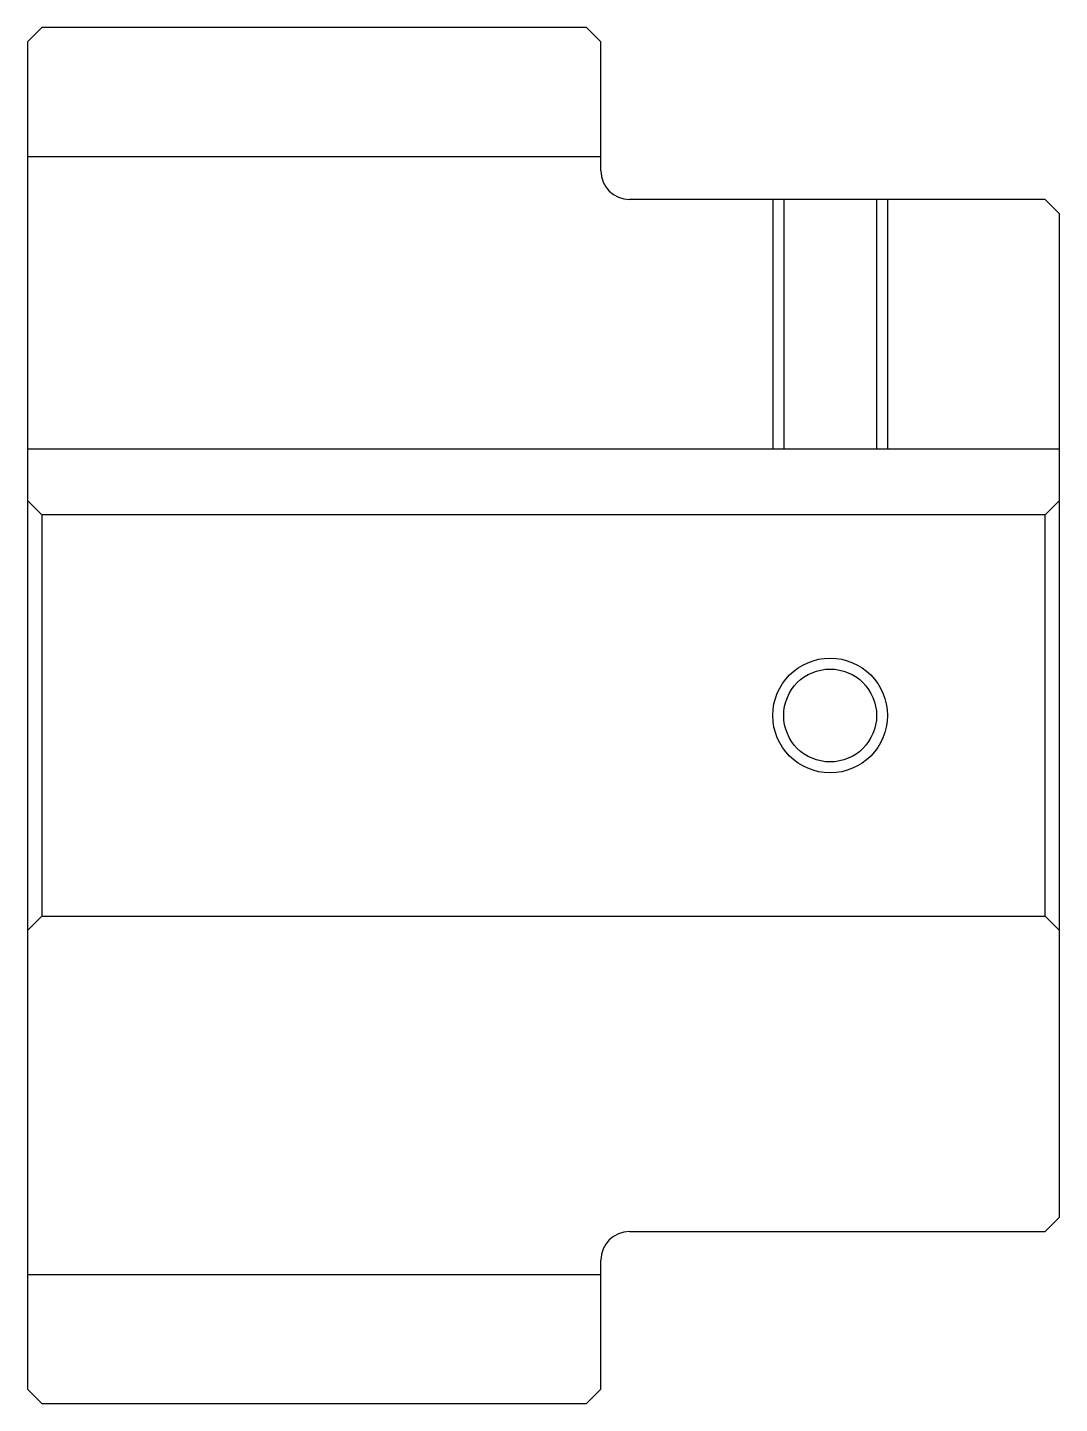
# Model space of a CAD drawing. Header units: metres. Extents: x 127 to 321, y 104 to 152.
# Drawn here: x 126.78 to 162.78, y 103.57 to 151.57 of the extents above.
import ezdxf

# ---------------------------------------------------------------- set-up
doc = ezdxf.new("R2010")
doc.units = ezdxf.units.M

msp = doc.modelspace()

# ---------------------------------------------------------------- linework, layer by layer
at = {"color": 4}
for p, q in [((126.782608, 147.065216), (146.782608, 147.065216)), ((126.782608, 136.865204), (162.782608, 136.865204)), ((162.282608, 134.565216), (162.782608, 135.065216)), ((127.282608, 134.565216), (127.282608, 120.565208)), ((162.282608, 120.565208), (162.782608, 120.065208)), ((126.782608, 108.065208), (146.782608, 108.065208))]:
    msp.add_line(p, q, dxfattribs=at)
for points in [[(146.782608, 146.565216), (146.782608, 151.065216), (146.282608, 151.565216), (127.282608, 151.565216), (126.782608, 151.065216), (126.782608, 120.065208)], [(147.782608, 109.565208), (162.282608, 109.565208), (162.782608, 110.065208), (162.782608, 145.065216), (162.282608, 145.565216), (147.782608, 145.565216)], [(152.782608, 145.565216), (152.782608, 136.865204)], [(153.162613, 145.565216), (153.162613, 136.865204)], [(156.402603, 145.565216), (156.402603, 136.865204)], [(156.782608, 145.565216), (156.782608, 136.865204)], [(126.782608, 120.065208), (127.282608, 120.565208), (162.282608, 120.565208), (162.282608, 134.565216), (127.282608, 134.565216), (126.782608, 135.065216)], [(126.782608, 120.065208), (126.782608, 104.065208), (127.282608, 103.565208), (146.282608, 103.565208), (146.782608, 104.065208), (146.782608, 108.565208)]]:
    msp.add_lwpolyline(points, dxfattribs=at)
at = {"color": 7}
msp.add_circle((154.782608, 127.565208), 2, dxfattribs=at)
at = {"color": 4}
msp.add_circle((154.782608, 127.565208), 1.62, dxfattribs=at)
for centre, start, end in [((147.782608, 146.565216), 180, 270), ((147.782608, 108.565208), 90, 180)]:
    msp.add_arc(centre, 1, start, end, dxfattribs=at)

doc.saveas('drawing.dxf')
